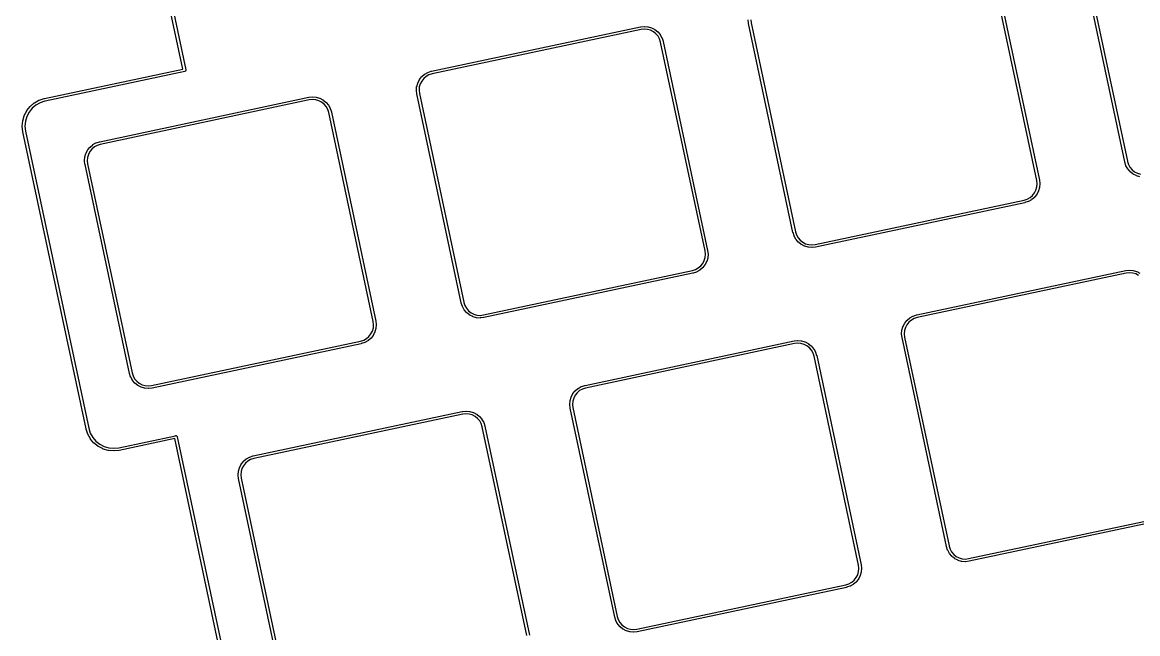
# Model space of a CAD drawing. Extents: x 59 to 2996, y -153 to 1402.
# Drawn here: x 656.5 to 719.1, y 477.7 to 512.1 of the extents above; entities that cross this region are included whole.
import ezdxf

# ---------------------------------------------------------------- set-up
doc = ezdxf.new("R2010")
doc.units = 0
doc.layers.add('BLACK', color=7, linetype='CONTINUOUS')

msp = doc.modelspace()

# ---------------------------------------------------------------- linework, layer by layer
at = {"layer": 'BLACK', "linetype": 'Continuous'}
for p, q in [((665.501, 509.427), (661.865, 526.531)), ((662.013, 526.555), (665.662, 509.389)), ((718.401, 504.211), (715.905, 515.956)), ((716.053, 515.98), (718.547, 504.246)), ((713.46, 503.169), (710.966, 514.902)), ((711.112, 514.937), (713.608, 503.193)), ((691.217, 511.803), (691.405, 511.824)), ((691.405, 511.824), (691.405, 511.824)), ((691.405, 511.824), (691.405, 511.824)), ((691.405, 511.824), (691.406, 511.824)), ((691.406, 511.824), (691.413, 511.824)), ((691.413, 511.824), (691.42, 511.824)), ((691.42, 511.824), (691.614, 511.808)), ((697.27, 512.007), (697.249, 512.193)), ((697.271, 511.996), (697.27, 512.007)), ((697.27, 512.007), (697.27, 512.007)), ((699.768, 500.251), (697.271, 511.996)), ((697.399, 512.203), (697.42, 512.019)), ((697.42, 512.019), (699.914, 500.286)), ((679.466, 509.306), (691.208, 511.802)), ((691.232, 511.654), (679.498, 509.16)), ((691.208, 511.802), (691.217, 511.803)), ((691.415, 511.674), (691.232, 511.654)), ((691.594, 511.659), (691.415, 511.674)), ((691.768, 511.609), (691.594, 511.659)), ((691.614, 511.808), (691.615, 511.808)), ((691.615, 511.808), (691.622, 511.807)), ((691.622, 511.807), (691.629, 511.805)), ((691.629, 511.805), (691.816, 511.752)), ((691.928, 511.527), (691.768, 511.609)), ((691.816, 511.752), (691.817, 511.751)), ((691.817, 511.751), (691.824, 511.749)), ((691.824, 511.749), (691.83, 511.746)), ((691.83, 511.746), (692.004, 511.657)), ((692.07, 511.415), (691.928, 511.527)), ((692.004, 511.657), (692.004, 511.657)), ((692.004, 511.657), (692.004, 511.657)), ((692.004, 511.657), (692.004, 511.657)), ((692.004, 511.657), (692.01, 511.653)), ((692.01, 511.653), (692.016, 511.649)), ((692.016, 511.649), (692.169, 511.528)), ((692.187, 511.277), (692.07, 511.415)), ((692.169, 511.528), (692.169, 511.528)), ((692.169, 511.528), (692.169, 511.528)), ((692.169, 511.528), (692.17, 511.527)), ((692.17, 511.527), (692.174, 511.522)), ((692.174, 511.522), (692.179, 511.518)), ((692.179, 511.518), (692.306, 511.369)), ((692.275, 511.12), (692.187, 511.277)), ((692.306, 511.369), (692.306, 511.369)), ((692.306, 511.369), (692.306, 511.369)), ((692.306, 511.369), (692.306, 511.368)), ((692.306, 511.368), (692.31, 511.363)), ((692.31, 511.363), (692.314, 511.357)), ((692.314, 511.357), (692.409, 511.187)), ((692.332, 510.945), (692.275, 511.12)), ((692.332, 510.942), (692.332, 510.945)), ((694.827, 499.208), (692.332, 510.942)), ((692.409, 511.187), (692.409, 511.187)), ((692.409, 511.187), (692.409, 511.187)), ((692.409, 511.187), (692.41, 511.186)), ((692.41, 511.186), (692.413, 511.179)), ((692.413, 511.179), (692.415, 511.173)), ((692.415, 511.173), (692.476, 510.988)), ((692.476, 510.988), (692.476, 510.987)), ((692.476, 510.987), (692.477, 510.983)), ((692.477, 510.983), (692.478, 510.98)), ((692.478, 510.98), (692.478, 510.977)), ((692.478, 510.977), (692.478, 510.977)), ((692.478, 510.977), (694.975, 499.232)), ((657.725, 507.775), (665.501, 509.427)), ((665.644, 509.317), (665.632, 509.308)), ((665.653, 509.329), (665.644, 509.317)), ((665.66, 509.342), (665.653, 509.329)), ((665.664, 509.356), (665.66, 509.342)), ((665.662, 509.389), (665.663, 509.385)), ((665.663, 509.385), (665.665, 509.371)), ((665.665, 509.371), (665.664, 509.356)), ((665.602, 509.296), (657.76, 507.629)), ((665.605, 509.296), (665.602, 509.296)), ((665.609, 509.297), (665.605, 509.296)), ((665.619, 509.3), (665.609, 509.297)), ((665.609, 509.297), (665.609, 509.297)), ((665.632, 509.308), (665.619, 509.3)), ((678.693, 508.657), (678.783, 508.831)), ((678.783, 508.832), (678.787, 508.837)), ((678.783, 508.831), (678.783, 508.832)), ((678.783, 508.831), (678.783, 508.831)), ((678.783, 508.831), (678.783, 508.831)), ((678.787, 508.837), (678.79, 508.843)), ((678.79, 508.843), (678.912, 508.996)), ((678.913, 508.756), (678.83, 508.595)), ((678.912, 508.997), (678.917, 509.002)), ((678.912, 508.996), (678.912, 508.997)), ((679.025, 508.897), (678.913, 508.756)), ((678.917, 509.002), (678.922, 509.007)), ((678.922, 509.007), (679.07, 509.133)), ((679.162, 509.014), (679.025, 508.897)), ((679.07, 509.133), (679.071, 509.134)), ((679.07, 509.133), (679.07, 509.133)), ((679.07, 509.133), (679.07, 509.133)), ((679.071, 509.134), (679.077, 509.138)), ((679.077, 509.138), (679.082, 509.141)), ((679.082, 509.141), (679.253, 509.237)), ((679.32, 509.102), (679.162, 509.014)), ((679.253, 509.237), (679.253, 509.237)), ((679.253, 509.237), (679.253, 509.237)), ((679.253, 509.237), (679.254, 509.237)), ((679.254, 509.237), (679.26, 509.24)), ((679.26, 509.24), (679.266, 509.242)), ((679.266, 509.242), (679.452, 509.303)), ((679.495, 509.159), (679.32, 509.102)), ((679.452, 509.303), (679.453, 509.303)), ((679.453, 509.303), (679.456, 509.304)), ((679.456, 509.304), (679.459, 509.305)), ((679.459, 509.305), (679.463, 509.305)), ((679.463, 509.305), (679.463, 509.306)), ((679.463, 509.306), (679.466, 509.306)), ((679.466, 509.306), (679.466, 509.306)), ((679.466, 509.306), (679.466, 509.306)), ((679.498, 509.16), (679.495, 509.159)), ((679.498, 509.16), (679.498, 509.16)), ((678.615, 508.247), (678.631, 508.442)), ((678.615, 508.24), (678.615, 508.247)), ((678.615, 508.233), (678.615, 508.24)), ((678.615, 508.232), (678.615, 508.233)), ((678.637, 508.039), (678.615, 508.232)), ((678.631, 508.442), (678.632, 508.443)), ((678.632, 508.443), (678.633, 508.449)), ((678.633, 508.449), (678.634, 508.456)), ((678.634, 508.456), (678.688, 508.644)), ((678.688, 508.645), (678.691, 508.651)), ((678.688, 508.644), (678.688, 508.645)), ((678.691, 508.651), (678.693, 508.657)), ((678.78, 508.422), (678.765, 508.242)), ((678.765, 508.242), (678.786, 508.059)), ((678.83, 508.595), (678.78, 508.422)), ((678.786, 508.059), (681.28, 496.325)), ((656.929, 507.334), (657.152, 507.524)), ((657.152, 507.524), (657.152, 507.524)), ((657.152, 507.524), (657.152, 507.524)), ((657.152, 507.524), (657.153, 507.524)), ((657.153, 507.524), (657.158, 507.528)), ((657.158, 507.528), (657.164, 507.532)), ((657.164, 507.532), (657.419, 507.675)), ((657.486, 507.54), (657.243, 507.405)), ((657.419, 507.675), (657.42, 507.675)), ((657.42, 507.675), (657.427, 507.678)), ((657.427, 507.678), (657.433, 507.681)), ((657.433, 507.681), (657.711, 507.771)), ((657.754, 507.627), (657.486, 507.54)), ((657.711, 507.771), (657.712, 507.772)), ((657.712, 507.772), (657.715, 507.772)), ((657.715, 507.772), (657.719, 507.773)), ((657.719, 507.773), (657.725, 507.775)), ((657.725, 507.775), (657.725, 507.775)), ((657.76, 507.629), (657.754, 507.627)), ((660.832, 505.346), (672.574, 507.841)), ((672.598, 507.693), (660.864, 505.199)), ((672.574, 507.841), (672.578, 507.842)), ((672.578, 507.842), (672.772, 507.863)), ((672.578, 507.842), (672.578, 507.842)), ((672.781, 507.714), (672.598, 507.693)), ((672.772, 507.863), (672.773, 507.864)), ((672.772, 507.863), (672.772, 507.863)), ((672.773, 507.864), (672.779, 507.864)), ((672.779, 507.864), (672.786, 507.864)), ((672.961, 507.698), (672.781, 507.714)), ((672.786, 507.864), (672.981, 507.847)), ((673.134, 507.649), (672.961, 507.698)), ((672.981, 507.847), (672.981, 507.847)), ((672.981, 507.847), (672.982, 507.847)), ((672.982, 507.847), (672.988, 507.846)), ((672.988, 507.846), (672.995, 507.845)), ((672.995, 507.845), (673.183, 507.791)), ((673.295, 507.566), (673.134, 507.649)), ((673.183, 507.791), (673.183, 507.791)), ((673.183, 507.791), (673.183, 507.791)), ((673.183, 507.791), (673.184, 507.791)), ((673.184, 507.791), (673.19, 507.788)), ((673.19, 507.788), (673.196, 507.785)), ((673.196, 507.785), (673.37, 507.696)), ((673.436, 507.454), (673.295, 507.566)), ((673.37, 507.696), (673.37, 507.696)), ((673.37, 507.696), (673.37, 507.696)), ((673.37, 507.696), (673.371, 507.696)), ((673.371, 507.696), (673.376, 507.692)), ((673.376, 507.692), (673.382, 507.688)), ((673.382, 507.688), (673.535, 507.567)), ((673.553, 507.317), (673.436, 507.454)), ((673.535, 507.567), (673.536, 507.566)), ((673.536, 507.566), (673.541, 507.562)), ((673.541, 507.562), (673.546, 507.557)), ((673.546, 507.557), (673.672, 507.408)), ((678.637, 508.038), (678.637, 508.039)), ((678.638, 508.035), (678.637, 508.038)), ((681.134, 496.29), (678.638, 508.035)), ((656.509, 506.526), (656.59, 506.808)), ((656.59, 506.809), (656.593, 506.815)), ((656.59, 506.808), (656.59, 506.809)), ((656.593, 506.815), (656.595, 506.821)), ((656.595, 506.821), (656.729, 507.082)), ((656.729, 507.083), (656.733, 507.088)), ((656.729, 507.082), (656.729, 507.083)), ((656.729, 507.082), (656.729, 507.082)), ((656.729, 507.082), (656.729, 507.082)), ((656.859, 507.007), (656.732, 506.759)), ((656.733, 507.088), (656.737, 507.094)), ((656.737, 507.094), (656.919, 507.323)), ((657.032, 507.225), (656.859, 507.007)), ((656.919, 507.324), (656.924, 507.329)), ((656.919, 507.323), (656.919, 507.324)), ((656.919, 507.323), (656.919, 507.323)), ((656.919, 507.323), (656.919, 507.323)), ((656.924, 507.329), (656.929, 507.334)), ((657.243, 507.405), (657.032, 507.225)), ((673.641, 507.159), (673.553, 507.317)), ((673.698, 506.984), (673.641, 507.159)), ((673.672, 507.408), (673.672, 507.408)), ((673.672, 507.408), (673.672, 507.408)), ((673.672, 507.408), (673.673, 507.408)), ((673.673, 507.408), (673.677, 507.402)), ((673.677, 507.402), (673.68, 507.396)), ((673.68, 507.396), (673.776, 507.226)), ((673.699, 506.981), (673.698, 506.984)), ((676.193, 495.247), (673.699, 506.981)), ((673.776, 507.226), (673.776, 507.225)), ((673.776, 507.225), (673.779, 507.219)), ((673.779, 507.219), (673.782, 507.213)), ((673.782, 507.213), (673.842, 507.027)), ((673.842, 507.027), (673.842, 507.026)), ((673.842, 507.026), (673.843, 507.023)), ((673.843, 507.023), (673.844, 507.02)), ((673.844, 507.02), (673.845, 507.016)), ((673.845, 507.016), (673.845, 507.016)), ((673.845, 507.016), (673.845, 507.013)), ((673.845, 507.013), (673.845, 507.013)), ((673.845, 507.013), (673.845, 507.013)), ((673.845, 507.013), (676.341, 495.271)), ((656.482, 506.22), (656.506, 506.512)), ((656.482, 506.213), (656.482, 506.22)), ((656.482, 506.207), (656.482, 506.213)), ((656.482, 506.206), (656.482, 506.207)), ((656.514, 505.922), (656.482, 506.206)), ((656.506, 506.513), (656.508, 506.52)), ((656.506, 506.512), (656.506, 506.513)), ((656.508, 506.52), (656.509, 506.526)), ((656.655, 506.492), (656.632, 506.215)), ((656.632, 506.215), (656.663, 505.935)), ((656.732, 506.759), (656.655, 506.492)), ((656.515, 505.911), (656.514, 505.922)), ((656.514, 505.922), (656.514, 505.922)), ((660.064, 489.217), (656.515, 505.911)), ((656.663, 505.935), (660.21, 489.252)), ((660.157, 504.882), (660.278, 505.035)), ((660.278, 505.035), (660.279, 505.036)), ((660.279, 505.036), (660.283, 505.041)), ((660.391, 504.936), (660.279, 504.795)), ((660.283, 505.041), (660.288, 505.046)), ((660.288, 505.046), (660.437, 505.172)), ((660.528, 505.053), (660.391, 504.936)), ((660.437, 505.172), (660.438, 505.173)), ((660.437, 505.172), (660.437, 505.172)), ((660.437, 505.172), (660.437, 505.172)), ((660.438, 505.173), (660.443, 505.177)), ((660.443, 505.177), (660.449, 505.181)), ((660.449, 505.181), (660.619, 505.276)), ((660.686, 505.141), (660.528, 505.053)), ((660.619, 505.276), (660.62, 505.276)), ((660.62, 505.276), (660.626, 505.279)), ((660.626, 505.279), (660.633, 505.282)), ((660.633, 505.282), (660.818, 505.342)), ((660.861, 505.198), (660.686, 505.141)), ((660.818, 505.342), (660.819, 505.342)), ((660.819, 505.342), (660.822, 505.343)), ((660.822, 505.343), (660.825, 505.344)), ((660.825, 505.344), (660.829, 505.345)), ((660.829, 505.345), (660.829, 505.345)), ((660.829, 505.345), (660.832, 505.345)), ((660.832, 505.345), (660.832, 505.346)), ((660.832, 505.346), (660.832, 505.346)), ((660.864, 505.199), (660.861, 505.198)), ((660.864, 505.199), (660.864, 505.199)), ((659.981, 504.286), (659.998, 504.481)), ((659.998, 504.482), (659.999, 504.489)), ((659.998, 504.481), (659.998, 504.482)), ((659.999, 504.489), (660, 504.495)), ((660, 504.495), (660.054, 504.683)), ((660.054, 504.683), (660.055, 504.684)), ((660.054, 504.683), (660.054, 504.683)), ((660.054, 504.683), (660.054, 504.683)), ((660.055, 504.684), (660.057, 504.69)), ((660.057, 504.69), (660.06, 504.696)), ((660.06, 504.696), (660.149, 504.87)), ((660.147, 504.461), (660.132, 504.281)), ((660.196, 504.634), (660.147, 504.461)), ((660.149, 504.871), (660.153, 504.877)), ((660.149, 504.87), (660.149, 504.871)), ((660.149, 504.87), (660.149, 504.87)), ((660.149, 504.87), (660.149, 504.87)), ((660.153, 504.877), (660.157, 504.882)), ((660.279, 504.795), (660.196, 504.634)), ((659.982, 504.28), (659.981, 504.286)), ((659.982, 504.273), (659.982, 504.28)), ((659.982, 504.272), (659.982, 504.273)), ((660.003, 504.078), (659.982, 504.272)), ((660.004, 504.074), (660.003, 504.078)), ((660.003, 504.078), (660.003, 504.078)), ((662.5, 492.329), (660.004, 504.074)), ((660.132, 504.281), (660.152, 504.098)), ((660.152, 504.098), (662.646, 492.364)), ((718.402, 504.208), (718.401, 504.211)), ((718.401, 504.211), (718.401, 504.211)), ((718.403, 504.205), (718.402, 504.208)), ((718.404, 504.202), (718.403, 504.205)), ((718.404, 504.201), (718.404, 504.202)), ((718.464, 504.015), (718.404, 504.201)), ((718.467, 504.009), (718.464, 504.015)), ((718.47, 504.002), (718.467, 504.009)), ((718.47, 504.001), (718.47, 504.002)), ((718.47, 504.002), (718.47, 504.002)), ((718.47, 504.002), (718.47, 504.002)), ((718.566, 503.831), (718.47, 504.001)), ((718.547, 504.246), (718.548, 504.243)), ((718.548, 504.243), (718.605, 504.068)), ((718.569, 503.826), (718.566, 503.831)), ((718.573, 503.82), (718.569, 503.826)), ((718.574, 503.819), (718.573, 503.82)), ((718.7, 503.67), (718.574, 503.819)), ((718.574, 503.819), (718.574, 503.819)), ((718.574, 503.819), (718.574, 503.819)), ((718.605, 504.068), (718.693, 503.911)), ((718.693, 503.911), (718.81, 503.773)), ((718.705, 503.666), (718.7, 503.67)), ((718.81, 503.773), (718.951, 503.661)), ((713.481, 502.986), (713.46, 503.169)), ((713.608, 503.193), (713.609, 503.189)), ((713.609, 503.189), (713.609, 503.189)), ((713.609, 503.189), (713.631, 502.995)), ((718.71, 503.661), (718.705, 503.666)), ((718.711, 503.66), (718.71, 503.661)), ((718.864, 503.539), (718.711, 503.66)), ((718.711, 503.66), (718.711, 503.66)), ((718.711, 503.66), (718.711, 503.66)), ((718.87, 503.535), (718.864, 503.539)), ((718.875, 503.532), (718.87, 503.535)), ((718.876, 503.531), (718.875, 503.532)), ((719.05, 503.442), (718.876, 503.531)), ((718.876, 503.531), (718.876, 503.531)), ((718.876, 503.531), (718.876, 503.531)), ((718.951, 503.661), (719.112, 503.579)), ((719.056, 503.439), (719.05, 503.442)), ((719.062, 503.437), (719.056, 503.439)), ((719.063, 503.437), (719.062, 503.437)), ((719.251, 503.383), (719.063, 503.437)), ((719.112, 503.579), (719.285, 503.529)), ((713.221, 502.33), (713.333, 502.472)), ((713.333, 502.472), (713.416, 502.632)), ((713.416, 502.632), (713.466, 502.806)), ((713.553, 502.57), (713.463, 502.397)), ((713.466, 502.806), (713.481, 502.986)), ((713.555, 502.577), (713.553, 502.57)), ((713.558, 502.583), (713.555, 502.577)), ((713.612, 502.771), (713.558, 502.584)), ((713.558, 502.584), (713.558, 502.583)), ((713.613, 502.778), (713.612, 502.771)), ((713.614, 502.785), (713.613, 502.778)), ((713.615, 502.786), (713.614, 502.785)), ((713.631, 502.98), (713.615, 502.786)), ((713.631, 502.995), (713.631, 502.994)), ((713.631, 502.994), (713.631, 502.987)), ((713.631, 502.987), (713.631, 502.98)), ((701.014, 499.574), (712.748, 502.068)), ((712.783, 501.922), (701.038, 499.425)), ((712.748, 502.068), (712.751, 502.068)), ((712.751, 502.068), (712.926, 502.125)), ((712.787, 501.923), (712.783, 501.922)), ((712.783, 501.922), (712.783, 501.922)), ((712.79, 501.924), (712.787, 501.923)), ((712.793, 501.924), (712.79, 501.924)), ((712.794, 501.925), (712.793, 501.924)), ((712.98, 501.985), (712.794, 501.925)), ((712.926, 502.125), (713.084, 502.213)), ((712.986, 501.988), (712.98, 501.985)), ((712.992, 501.99), (712.986, 501.988)), ((712.993, 501.991), (712.992, 501.99)), ((713.164, 502.086), (712.993, 501.991)), ((712.993, 501.991), (712.993, 501.991)), ((712.993, 501.991), (712.993, 501.991)), ((713.084, 502.213), (713.221, 502.33)), ((713.169, 502.09), (713.164, 502.086)), ((713.175, 502.094), (713.169, 502.09)), ((713.176, 502.094), (713.175, 502.094)), ((713.324, 502.221), (713.176, 502.094)), ((713.176, 502.094), (713.176, 502.094)), ((713.176, 502.094), (713.176, 502.094)), ((713.329, 502.226), (713.324, 502.221)), ((713.334, 502.231), (713.329, 502.226)), ((713.456, 502.384), (713.334, 502.231)), ((713.334, 502.231), (713.334, 502.231)), ((713.459, 502.39), (713.456, 502.384)), ((713.463, 502.396), (713.459, 502.39)), ((713.463, 502.397), (713.463, 502.397)), ((713.463, 502.397), (713.463, 502.397)), ((713.463, 502.397), (713.463, 502.396)), ((699.768, 500.25), (699.768, 500.251)), ((699.768, 500.247), (699.768, 500.25)), ((699.769, 500.244), (699.768, 500.247)), ((699.77, 500.241), (699.769, 500.244)), ((699.77, 500.24), (699.77, 500.241)), ((699.831, 500.054), (699.77, 500.24)), ((699.833, 500.048), (699.831, 500.054)), ((699.836, 500.042), (699.833, 500.048)), ((699.837, 500.041), (699.836, 500.042)), ((699.932, 499.87), (699.837, 500.041)), ((699.837, 500.041), (699.837, 500.041)), ((699.837, 500.041), (699.837, 500.041)), ((699.914, 500.286), (699.914, 500.283)), ((699.914, 500.283), (699.971, 500.108)), ((699.971, 500.108), (700.059, 499.95)), ((700.059, 499.95), (700.176, 499.813)), ((699.936, 499.865), (699.932, 499.87)), ((699.939, 499.859), (699.936, 499.865)), ((699.94, 499.858), (699.939, 499.859)), ((700.067, 499.71), (699.94, 499.858)), ((699.94, 499.858), (699.94, 499.858)), ((699.94, 499.858), (699.94, 499.858)), ((700.072, 499.705), (700.067, 499.71)), ((700.076, 499.7), (700.072, 499.705)), ((700.077, 499.7), (700.076, 499.7)), ((700.23, 499.578), (700.077, 499.7)), ((700.176, 499.813), (700.318, 499.701)), ((700.236, 499.575), (700.23, 499.578)), ((700.242, 499.571), (700.236, 499.575)), ((700.242, 499.57), (700.242, 499.571)), ((700.416, 499.481), (700.242, 499.57)), ((700.318, 499.701), (700.478, 499.618)), ((700.422, 499.479), (700.416, 499.481)), ((700.429, 499.476), (700.422, 499.479)), ((700.43, 499.476), (700.429, 499.476)), ((700.617, 499.422), (700.43, 499.476)), ((700.478, 499.618), (700.652, 499.568)), ((700.624, 499.421), (700.617, 499.422)), ((700.631, 499.42), (700.624, 499.421)), ((700.632, 499.419), (700.631, 499.42)), ((700.826, 499.403), (700.632, 499.419)), ((700.632, 499.419), (700.632, 499.419)), ((700.632, 499.419), (700.632, 499.419)), ((700.652, 499.568), (700.831, 499.553)), ((700.833, 499.403), (700.826, 499.403)), ((700.831, 499.553), (701.014, 499.574)), ((700.84, 499.403), (700.833, 499.403)), ((700.841, 499.403), (700.84, 499.403)), ((701.035, 499.425), (700.841, 499.403)), ((701.038, 499.425), (701.035, 499.425)), ((701.035, 499.425), (701.035, 499.425)), ((694.7, 498.511), (694.782, 498.672)), ((694.782, 498.672), (694.832, 498.845)), ((694.847, 499.025), (694.827, 499.208)), ((694.832, 498.845), (694.847, 499.025)), ((694.978, 498.811), (694.924, 498.623)), ((694.975, 499.232), (694.975, 499.228)), ((694.975, 499.228), (694.975, 499.228)), ((694.975, 499.228), (694.997, 499.034)), ((694.979, 498.817), (694.978, 498.811)), ((694.981, 498.824), (694.979, 498.817)), ((694.997, 499.02), (694.981, 498.825)), ((694.981, 498.825), (694.981, 498.825)), ((694.981, 498.825), (694.981, 498.825)), ((694.981, 498.825), (694.981, 498.824)), ((694.997, 499.034), (694.997, 499.033)), ((694.997, 499.033), (694.997, 499.026)), ((694.997, 499.026), (694.997, 499.02)), ((682.381, 495.613), (694.115, 498.107)), ((694.115, 498.107), (694.118, 498.108)), ((694.118, 498.108), (694.293, 498.165)), ((694.293, 498.165), (694.45, 498.253)), ((694.53, 498.125), (694.359, 498.03)), ((694.45, 498.253), (694.588, 498.37)), ((694.535, 498.129), (694.53, 498.125)), ((694.541, 498.133), (694.535, 498.129)), ((694.542, 498.134), (694.541, 498.133)), ((694.69, 498.26), (694.542, 498.134)), ((694.588, 498.37), (694.7, 498.511)), ((694.695, 498.265), (694.69, 498.26)), ((694.7, 498.27), (694.695, 498.265)), ((694.701, 498.271), (694.7, 498.27)), ((694.822, 498.424), (694.701, 498.271)), ((694.826, 498.429), (694.822, 498.424)), ((694.829, 498.435), (694.826, 498.429)), ((694.83, 498.436), (694.829, 498.435)), ((694.919, 498.61), (694.83, 498.436)), ((694.921, 498.616), (694.919, 498.61)), ((694.924, 498.622), (694.921, 498.616)), ((694.924, 498.623), (694.924, 498.622)), ((706.72, 495.617), (718.461, 498.113)), ((718.461, 498.113), (718.468, 498.113)), ((718.468, 498.113), (718.659, 498.135)), ((718.659, 498.135), (718.659, 498.135)), ((718.659, 498.135), (718.66, 498.135)), ((718.66, 498.135), (718.667, 498.135)), ((718.667, 498.135), (718.674, 498.135)), ((718.674, 498.135), (718.868, 498.119)), ((718.868, 498.119), (718.869, 498.119)), ((718.869, 498.119), (718.876, 498.117)), ((718.876, 498.117), (718.882, 498.116)), ((718.882, 498.116), (719.07, 498.062)), ((719.07, 498.062), (719.07, 498.062)), ((719.07, 498.062), (719.071, 498.062)), ((719.071, 498.062), (719.077, 498.059)), ((719.077, 498.059), (719.084, 498.057)), ((719.084, 498.057), (719.257, 497.968)), ((694.15, 497.961), (682.405, 495.465)), ((694.153, 497.962), (694.15, 497.961)), ((694.15, 497.961), (694.15, 497.961)), ((694.156, 497.963), (694.153, 497.962)), ((694.159, 497.964), (694.156, 497.963)), ((694.16, 497.964), (694.159, 497.964)), ((694.346, 498.024), (694.16, 497.964)), ((694.352, 498.027), (694.346, 498.024)), ((694.359, 498.03), (694.352, 498.027)), ((694.359, 498.03), (694.359, 498.03)), ((694.359, 498.03), (694.359, 498.03)), ((694.359, 498.03), (694.359, 498.03)), ((718.485, 497.964), (706.751, 495.47)), ((718.668, 497.985), (718.485, 497.964)), ((718.848, 497.97), (718.668, 497.985)), ((719.022, 497.92), (718.848, 497.97)), ((719.182, 497.838), (719.022, 497.92)), ((681.135, 496.286), (681.134, 496.29)), ((681.134, 496.29), (681.134, 496.29)), ((681.136, 496.283), (681.135, 496.286)), ((681.136, 496.28), (681.136, 496.283)), ((681.137, 496.279), (681.136, 496.28)), ((681.197, 496.093), (681.137, 496.279)), ((681.28, 496.325), (681.281, 496.322)), ((681.281, 496.322), (681.337, 496.147)), ((681.2, 496.087), (681.197, 496.093)), ((681.202, 496.081), (681.2, 496.087)), ((681.203, 496.08), (681.202, 496.081)), ((681.298, 495.91), (681.203, 496.08)), ((681.203, 496.08), (681.203, 496.08)), ((681.203, 496.08), (681.203, 496.08)), ((681.302, 495.904), (681.298, 495.91)), ((681.306, 495.898), (681.302, 495.904)), ((681.433, 495.749), (681.306, 495.898)), ((681.306, 495.898), (681.306, 495.898)), ((681.306, 495.898), (681.306, 495.898)), ((681.306, 495.898), (681.306, 495.898)), ((681.337, 496.147), (681.425, 495.989)), ((681.425, 495.989), (681.542, 495.852)), ((681.438, 495.744), (681.433, 495.749)), ((681.443, 495.74), (681.438, 495.744)), ((681.443, 495.739), (681.443, 495.74)), ((681.596, 495.618), (681.443, 495.739)), ((681.542, 495.852), (681.684, 495.74)), ((681.602, 495.614), (681.596, 495.618)), ((681.608, 495.61), (681.602, 495.614)), ((681.609, 495.61), (681.608, 495.61)), ((681.782, 495.521), (681.609, 495.61)), ((681.684, 495.74), (681.844, 495.657)), ((681.844, 495.657), (682.018, 495.608)), ((682.018, 495.608), (682.198, 495.592)), ((682.198, 495.592), (682.381, 495.613)), ((706.336, 495.452), (706.507, 495.547)), ((706.507, 495.548), (706.514, 495.55)), ((706.507, 495.547), (706.507, 495.548)), ((706.507, 495.547), (706.507, 495.547)), ((706.507, 495.547), (706.507, 495.547)), ((706.514, 495.55), (706.52, 495.553)), ((706.52, 495.553), (706.706, 495.613)), ((706.706, 495.613), (706.707, 495.614)), ((706.707, 495.614), (706.71, 495.614)), ((706.71, 495.614), (706.713, 495.615)), ((706.713, 495.615), (706.716, 495.616)), ((706.716, 495.616), (706.72, 495.617)), ((706.716, 495.616), (706.716, 495.616)), ((706.72, 495.617), (706.72, 495.617)), ((706.72, 495.617), (706.72, 495.617)), ((676.213, 495.064), (676.193, 495.247)), ((676.198, 494.884), (676.213, 495.064)), ((676.341, 495.271), (676.342, 495.261)), ((676.342, 495.261), (676.363, 495.074)), ((676.363, 495.059), (676.347, 494.864)), ((676.363, 495.074), (676.363, 495.073)), ((676.363, 495.073), (676.363, 495.066)), ((676.363, 495.066), (676.363, 495.059)), ((681.789, 495.518), (681.782, 495.521)), ((681.795, 495.515), (681.789, 495.518)), ((681.796, 495.515), (681.795, 495.515)), ((681.984, 495.461), (681.796, 495.515)), ((681.99, 495.46), (681.984, 495.461)), ((681.997, 495.459), (681.99, 495.46)), ((681.998, 495.459), (681.997, 495.459)), ((682.192, 495.442), (681.998, 495.459)), ((682.199, 495.442), (682.192, 495.442)), ((682.206, 495.442), (682.199, 495.442)), ((682.207, 495.443), (682.206, 495.442)), ((682.394, 495.464), (682.207, 495.443)), ((682.405, 495.465), (682.394, 495.464)), ((682.394, 495.464), (682.394, 495.464)), ((705.888, 494.767), (705.942, 494.954)), ((705.942, 494.955), (705.945, 494.962)), ((705.942, 494.954), (705.942, 494.955)), ((705.945, 494.962), (705.947, 494.968)), ((705.947, 494.968), (706.036, 495.141)), ((706.084, 494.906), (706.034, 494.732)), ((706.036, 495.141), (706.037, 495.142)), ((706.036, 495.141), (706.036, 495.141)), ((706.036, 495.141), (706.036, 495.141)), ((706.037, 495.142), (706.04, 495.148)), ((706.04, 495.148), (706.044, 495.154)), ((706.044, 495.154), (706.165, 495.307)), ((706.166, 495.066), (706.084, 494.906)), ((706.165, 495.307), (706.166, 495.308)), ((706.165, 495.307), (706.165, 495.307)), ((706.165, 495.307), (706.165, 495.307)), ((706.166, 495.308), (706.171, 495.312)), ((706.278, 495.208), (706.166, 495.066)), ((706.171, 495.312), (706.176, 495.317)), ((706.176, 495.317), (706.324, 495.444)), ((706.416, 495.325), (706.278, 495.208)), ((706.324, 495.444), (706.324, 495.444)), ((706.324, 495.444), (706.324, 495.444)), ((706.324, 495.444), (706.325, 495.444)), ((706.325, 495.444), (706.331, 495.448)), ((706.331, 495.448), (706.336, 495.452)), ((706.573, 495.413), (706.416, 495.325)), ((706.748, 495.47), (706.573, 495.413)), ((706.751, 495.47), (706.748, 495.47)), ((706.751, 495.47), (706.751, 495.47)), ((675.659, 494.204), (675.816, 494.292)), ((675.816, 494.292), (675.954, 494.409)), ((676.057, 494.299), (675.908, 494.173)), ((675.954, 494.409), (676.066, 494.55)), ((676.061, 494.304), (676.057, 494.299)), ((676.066, 494.309), (676.061, 494.304)), ((676.066, 494.55), (676.148, 494.711)), ((676.067, 494.31), (676.066, 494.309)), ((676.188, 494.463), (676.067, 494.31)), ((676.148, 494.711), (676.198, 494.884)), ((676.192, 494.469), (676.188, 494.463)), ((676.196, 494.474), (676.192, 494.469)), ((676.285, 494.649), (676.196, 494.475)), ((676.196, 494.475), (676.196, 494.475)), ((676.196, 494.475), (676.196, 494.475)), ((676.196, 494.475), (676.196, 494.474)), ((676.288, 494.655), (676.285, 494.649)), ((676.29, 494.661), (676.288, 494.655)), ((676.291, 494.662), (676.29, 494.661)), ((676.344, 494.85), (676.291, 494.662)), ((676.291, 494.662), (676.291, 494.662)), ((676.291, 494.662), (676.291, 494.662)), ((676.346, 494.857), (676.344, 494.85)), ((676.347, 494.863), (676.346, 494.857)), ((676.347, 494.864), (676.347, 494.863)), ((705.869, 494.558), (705.885, 494.752)), ((705.869, 494.551), (705.869, 494.558)), ((705.869, 494.544), (705.869, 494.551)), ((705.869, 494.543), (705.869, 494.544)), ((705.891, 494.349), (705.869, 494.543)), ((705.885, 494.753), (705.887, 494.76)), ((705.885, 494.752), (705.885, 494.753)), ((705.887, 494.76), (705.888, 494.767)), ((705.891, 494.346), (705.891, 494.349)), ((705.891, 494.349), (705.891, 494.349)), ((708.388, 482.601), (705.891, 494.346)), ((706.034, 494.732), (706.019, 494.553)), ((706.019, 494.553), (706.039, 494.37)), ((706.039, 494.37), (708.534, 482.636)), ((663.747, 491.652), (675.481, 494.146)), ((675.516, 494), (663.771, 491.504)), ((675.481, 494.146), (675.484, 494.147)), ((675.484, 494.147), (675.659, 494.204)), ((675.519, 494.001), (675.516, 494.001)), ((675.516, 494.001), (675.516, 494)), ((675.522, 494.002), (675.519, 494.001)), ((675.526, 494.003), (675.522, 494.002)), ((675.527, 494.003), (675.526, 494.003)), ((675.712, 494.064), (675.527, 494.003)), ((675.719, 494.066), (675.712, 494.064)), ((675.725, 494.069), (675.719, 494.066)), ((675.726, 494.069), (675.725, 494.069)), ((675.896, 494.165), (675.726, 494.069)), ((675.726, 494.069), (675.726, 494.069)), ((675.726, 494.069), (675.726, 494.069)), ((675.902, 494.168), (675.896, 494.165)), ((675.907, 494.172), (675.902, 494.168)), ((675.908, 494.173), (675.907, 494.172)), ((675.908, 494.173), (675.908, 494.173)), ((675.908, 494.173), (675.908, 494.173)), ((688.086, 491.656), (699.828, 494.152)), ((699.852, 494.004), (688.118, 491.51)), ((699.828, 494.152), (699.837, 494.153)), ((699.837, 494.153), (700.025, 494.174)), ((700.035, 494.024), (699.852, 494.004)), ((700.025, 494.174), (700.026, 494.174)), ((700.026, 494.174), (700.033, 494.174)), ((700.033, 494.174), (700.04, 494.174)), ((700.214, 494.009), (700.035, 494.024)), ((700.04, 494.174), (700.234, 494.158)), ((700.388, 493.959), (700.214, 494.009)), ((700.234, 494.158), (700.235, 494.158)), ((700.235, 494.158), (700.242, 494.157)), ((700.242, 494.157), (700.249, 494.155)), ((700.249, 494.155), (700.436, 494.102)), ((700.548, 493.877), (700.388, 493.959)), ((700.436, 494.102), (700.437, 494.101)), ((700.437, 494.101), (700.444, 494.099)), ((700.444, 494.099), (700.45, 494.096)), ((700.45, 494.096), (700.624, 494.007)), ((700.69, 493.765), (700.548, 493.877)), ((700.624, 494.007), (700.624, 494.007)), ((700.624, 494.007), (700.624, 494.007)), ((700.624, 494.007), (700.624, 494.007)), ((700.624, 494.007), (700.63, 494.003)), ((700.63, 494.003), (700.636, 493.999)), ((700.636, 493.999), (700.789, 493.878)), ((700.807, 493.627), (700.69, 493.765)), ((700.789, 493.878), (700.789, 493.878)), ((700.789, 493.878), (700.789, 493.878)), ((700.789, 493.878), (700.79, 493.877)), ((700.79, 493.877), (700.794, 493.872)), ((700.794, 493.872), (700.799, 493.868)), ((700.799, 493.868), (700.926, 493.719)), ((700.926, 493.719), (700.927, 493.718)), ((700.927, 493.718), (700.93, 493.713)), ((700.93, 493.713), (700.934, 493.707)), ((700.934, 493.707), (701.029, 493.537)), ((700.895, 493.47), (700.807, 493.627)), ((700.952, 493.295), (700.895, 493.47)), ((700.952, 493.292), (700.952, 493.295)), ((703.447, 481.558), (700.952, 493.292)), ((701.029, 493.537), (701.029, 493.537)), ((701.029, 493.537), (701.029, 493.537)), ((701.029, 493.537), (701.03, 493.536)), ((701.03, 493.536), (701.033, 493.529)), ((701.033, 493.529), (701.035, 493.523)), ((701.035, 493.523), (701.096, 493.338)), ((701.096, 493.338), (701.096, 493.337)), ((701.096, 493.337), (701.097, 493.333)), ((701.097, 493.333), (701.098, 493.33)), ((701.098, 493.33), (701.098, 493.327)), ((701.098, 493.327), (701.098, 493.327)), ((701.098, 493.327), (703.595, 481.582)), ((662.501, 492.326), (662.5, 492.329)), ((662.5, 492.329), (662.5, 492.329)), ((662.502, 492.323), (662.501, 492.326)), ((662.503, 492.319), (662.502, 492.323)), ((662.503, 492.318), (662.503, 492.319)), ((662.563, 492.133), (662.503, 492.318)), ((662.566, 492.127), (662.563, 492.133)), ((662.569, 492.12), (662.566, 492.127)), ((662.569, 492.119), (662.569, 492.12)), ((662.664, 491.949), (662.569, 492.119)), ((662.646, 492.364), (662.647, 492.361)), ((662.647, 492.361), (662.704, 492.186)), ((662.668, 491.943), (662.664, 491.949)), ((662.672, 491.938), (662.668, 491.943)), ((662.673, 491.937), (662.672, 491.938)), ((662.799, 491.788), (662.673, 491.937)), ((662.673, 491.937), (662.673, 491.937)), ((662.673, 491.937), (662.673, 491.937)), ((662.704, 492.186), (662.792, 492.029)), ((662.792, 492.029), (662.909, 491.891)), ((662.804, 491.784), (662.799, 491.788)), ((662.809, 491.779), (662.804, 491.784)), ((662.81, 491.778), (662.809, 491.779)), ((662.963, 491.657), (662.81, 491.778)), ((662.909, 491.891), (663.05, 491.779)), ((663.05, 491.779), (663.211, 491.697)), ((662.968, 491.653), (662.963, 491.657)), ((662.974, 491.65), (662.968, 491.653)), ((662.975, 491.649), (662.974, 491.65)), ((663.149, 491.56), (662.975, 491.649)), ((662.975, 491.649), (662.975, 491.649)), ((662.975, 491.649), (662.975, 491.649)), ((663.155, 491.557), (663.149, 491.56)), ((663.161, 491.555), (663.155, 491.557)), ((663.162, 491.554), (663.161, 491.555)), ((663.35, 491.501), (663.162, 491.554)), ((663.211, 491.697), (663.384, 491.647)), ((663.357, 491.499), (663.35, 491.501)), ((663.363, 491.498), (663.357, 491.499)), ((663.364, 491.498), (663.363, 491.498)), ((663.559, 491.482), (663.364, 491.498)), ((663.384, 491.647), (663.564, 491.632)), ((663.566, 491.482), (663.559, 491.482)), ((663.564, 491.632), (663.747, 491.652)), ((663.572, 491.482), (663.566, 491.482)), ((663.573, 491.482), (663.572, 491.482)), ((663.767, 491.504), (663.573, 491.482)), ((663.573, 491.482), (663.573, 491.482)), ((663.771, 491.504), (663.767, 491.504)), ((663.767, 491.504), (663.767, 491.504)), ((687.313, 491.007), (687.403, 491.181)), ((687.403, 491.182), (687.407, 491.187)), ((687.403, 491.181), (687.403, 491.182)), ((687.403, 491.181), (687.403, 491.181)), ((687.403, 491.181), (687.403, 491.181)), ((687.407, 491.187), (687.41, 491.193)), ((687.41, 491.193), (687.532, 491.346)), ((687.532, 491.347), (687.537, 491.352)), ((687.532, 491.346), (687.532, 491.347)), ((687.532, 491.346), (687.532, 491.346)), ((687.532, 491.346), (687.532, 491.346)), ((687.645, 491.247), (687.533, 491.106)), ((687.537, 491.352), (687.542, 491.357)), ((687.542, 491.357), (687.69, 491.483)), ((687.782, 491.364), (687.645, 491.247)), ((687.69, 491.483), (687.691, 491.484)), ((687.69, 491.483), (687.69, 491.483)), ((687.69, 491.483), (687.69, 491.483)), ((687.691, 491.484), (687.697, 491.487)), ((687.697, 491.487), (687.702, 491.491)), ((687.702, 491.491), (687.873, 491.587)), ((687.94, 491.452), (687.782, 491.364)), ((687.873, 491.587), (687.873, 491.587)), ((687.873, 491.587), (687.873, 491.587)), ((687.873, 491.587), (687.874, 491.587)), ((687.874, 491.587), (687.88, 491.59)), ((687.88, 491.59), (687.886, 491.592)), ((687.886, 491.592), (688.072, 491.653)), ((688.115, 491.509), (687.94, 491.452)), ((688.072, 491.653), (688.073, 491.653)), ((688.073, 491.653), (688.076, 491.654)), ((688.076, 491.654), (688.079, 491.655)), ((688.079, 491.655), (688.083, 491.655)), ((688.083, 491.655), (688.083, 491.656)), ((688.083, 491.656), (688.086, 491.656)), ((688.086, 491.656), (688.086, 491.656)), ((688.086, 491.656), (688.086, 491.656)), ((688.118, 491.51), (688.115, 491.509)), ((688.118, 491.51), (688.118, 491.51)), ((687.235, 490.597), (687.251, 490.792)), ((687.235, 490.59), (687.235, 490.597)), ((687.235, 490.583), (687.235, 490.59)), ((687.235, 490.582), (687.235, 490.583)), ((687.256, 490.396), (687.235, 490.582)), ((687.251, 490.792), (687.252, 490.793)), ((687.252, 490.793), (687.253, 490.799)), ((687.253, 490.799), (687.254, 490.806)), ((687.254, 490.806), (687.308, 490.994)), ((687.308, 490.995), (687.311, 491.001)), ((687.308, 490.994), (687.308, 490.995)), ((687.311, 491.001), (687.313, 491.007)), ((687.4, 490.772), (687.385, 490.592)), ((687.385, 490.592), (687.406, 490.409)), ((687.45, 490.945), (687.4, 490.772)), ((687.533, 491.106), (687.45, 490.945)), ((669.452, 487.696), (681.194, 490.191)), ((681.218, 490.043), (669.484, 487.549)), ((681.194, 490.191), (681.205, 490.193)), ((681.205, 490.193), (681.392, 490.213)), ((681.205, 490.193), (681.205, 490.193)), ((681.401, 490.064), (681.218, 490.043)), ((681.392, 490.213), (681.393, 490.214)), ((681.393, 490.214), (681.399, 490.214)), ((681.399, 490.214), (681.406, 490.214)), ((681.581, 490.048), (681.401, 490.064)), ((681.406, 490.214), (681.601, 490.197)), ((681.754, 489.999), (681.581, 490.048)), ((681.601, 490.197), (681.602, 490.197)), ((681.602, 490.197), (681.608, 490.196)), ((681.608, 490.196), (681.615, 490.195)), ((681.615, 490.195), (681.803, 490.141)), ((681.915, 489.916), (681.754, 489.999)), ((681.803, 490.141), (681.804, 490.141)), ((681.804, 490.141), (681.81, 490.138)), ((681.81, 490.138), (681.816, 490.135)), ((681.816, 490.135), (681.99, 490.046)), ((682.056, 489.804), (681.915, 489.916)), ((681.99, 490.046), (681.99, 490.046)), ((681.99, 490.046), (681.99, 490.046)), ((681.99, 490.046), (681.991, 490.046)), ((681.991, 490.046), (681.996, 490.042)), ((681.996, 490.042), (682.002, 490.038)), ((682.002, 490.038), (682.155, 489.917)), ((682.155, 489.917), (682.156, 489.916)), ((682.156, 489.916), (682.161, 489.912)), ((682.161, 489.912), (682.166, 489.907)), ((682.166, 489.907), (682.292, 489.758)), ((687.258, 490.385), (687.256, 490.396)), ((689.754, 478.64), (687.258, 490.385)), ((687.406, 490.409), (689.9, 478.675)), ((682.173, 489.667), (682.056, 489.804)), ((682.261, 489.509), (682.173, 489.667)), ((682.318, 489.334), (682.261, 489.509)), ((682.292, 489.758), (682.293, 489.758)), ((682.293, 489.758), (682.297, 489.752)), ((682.297, 489.752), (682.3, 489.746)), ((682.3, 489.746), (682.396, 489.576)), ((682.319, 489.331), (682.318, 489.334)), ((684.813, 477.597), (682.319, 489.331)), ((682.396, 489.576), (682.396, 489.576)), ((682.396, 489.576), (682.396, 489.576)), ((682.396, 489.576), (682.396, 489.575)), ((682.396, 489.575), (682.399, 489.569)), ((682.399, 489.569), (682.402, 489.563)), ((682.402, 489.563), (682.462, 489.377)), ((682.462, 489.377), (682.462, 489.376)), ((682.462, 489.376), (682.463, 489.373)), ((682.463, 489.373), (682.464, 489.37)), ((682.464, 489.37), (682.465, 489.366)), ((682.465, 489.366), (682.465, 489.366)), ((682.465, 489.366), (684.961, 477.621)), ((660.065, 489.21), (660.064, 489.217)), ((660.064, 489.217), (660.064, 489.217)), ((660.066, 489.207), (660.065, 489.21)), ((660.067, 489.203), (660.066, 489.207)), ((660.067, 489.202), (660.067, 489.203)), ((660.158, 488.924), (660.067, 489.202)), ((660.16, 488.918), (660.158, 488.924)), ((660.163, 488.912), (660.16, 488.918)), ((660.163, 488.911), (660.163, 488.912)), ((660.306, 488.655), (660.163, 488.911)), ((660.21, 489.252), (660.211, 489.245)), ((660.211, 489.245), (660.298, 488.977)), ((660.298, 488.977), (660.434, 488.735)), ((660.31, 488.649), (660.306, 488.655)), ((660.314, 488.644), (660.31, 488.649)), ((660.315, 488.643), (660.314, 488.644)), ((660.504, 488.42), (660.315, 488.643)), ((660.434, 488.735), (660.614, 488.523)), ((661.903, 488.155), (665.089, 488.832)), ((665.05, 488.67), (661.927, 488.006)), ((668.769, 471.177), (665.05, 488.67)), ((665.089, 488.832), (665.092, 488.833)), ((665.092, 488.833), (665.096, 488.833)), ((665.096, 488.833), (665.107, 488.834)), ((665.096, 488.833), (665.096, 488.833)), ((665.107, 488.834), (665.107, 488.834)), ((665.107, 488.834), (665.122, 488.833)), ((665.122, 488.833), (665.136, 488.829)), ((665.136, 488.829), (665.149, 488.822)), ((665.149, 488.822), (665.161, 488.813)), ((665.161, 488.813), (665.17, 488.802)), ((665.17, 488.802), (665.177, 488.789)), ((665.177, 488.789), (665.179, 488.783)), ((665.179, 488.783), (665.182, 488.775)), ((665.182, 488.775), (665.182, 488.771)), ((665.182, 488.771), (668.93, 471.139)), ((660.509, 488.415), (660.504, 488.42)), ((660.514, 488.411), (660.509, 488.415)), ((660.515, 488.41), (660.514, 488.411)), ((660.744, 488.228), (660.515, 488.41)), ((660.614, 488.523), (660.832, 488.35)), ((660.75, 488.224), (660.744, 488.228)), ((660.756, 488.221), (660.75, 488.224)), ((660.757, 488.22), (660.756, 488.221)), ((661.017, 488.086), (660.757, 488.22)), ((660.757, 488.22), (660.757, 488.22)), ((660.757, 488.22), (660.757, 488.22)), ((660.832, 488.35), (661.079, 488.223)), ((661.023, 488.084), (661.017, 488.086)), ((661.03, 488.081), (661.023, 488.084)), ((661.031, 488.081), (661.03, 488.081)), ((661.312, 488), (661.031, 488.081)), ((661.079, 488.223), (661.346, 488.146)), ((661.346, 488.146), (661.623, 488.123)), ((661.623, 488.123), (661.903, 488.155)), ((661.319, 487.999), (661.312, 488)), ((661.325, 487.998), (661.319, 487.999)), ((661.326, 487.998), (661.325, 487.998)), ((661.618, 487.973), (661.326, 487.998)), ((661.625, 487.973), (661.618, 487.973)), ((661.632, 487.973), (661.625, 487.973)), ((661.633, 487.973), (661.632, 487.973)), ((661.916, 488.005), (661.633, 487.973)), ((661.633, 487.973), (661.633, 487.973)), ((661.927, 488.006), (661.916, 488.005)), ((661.916, 488.005), (661.916, 488.005)), ((668.777, 487.232), (668.898, 487.385)), ((668.898, 487.385), (668.899, 487.386)), ((668.898, 487.385), (668.898, 487.385)), ((668.898, 487.385), (668.898, 487.385)), ((668.899, 487.386), (668.903, 487.391)), ((668.903, 487.391), (668.908, 487.396)), ((668.908, 487.396), (669.057, 487.522)), ((669.148, 487.403), (669.011, 487.286)), ((669.057, 487.522), (669.058, 487.523)), ((669.057, 487.522), (669.057, 487.522)), ((669.057, 487.522), (669.057, 487.522)), ((669.058, 487.523), (669.063, 487.527)), ((669.063, 487.527), (669.069, 487.531)), ((669.069, 487.531), (669.239, 487.626)), ((669.306, 487.491), (669.148, 487.403)), ((669.239, 487.626), (669.239, 487.626)), ((669.239, 487.626), (669.239, 487.626)), ((669.239, 487.626), (669.24, 487.626)), ((669.24, 487.626), (669.246, 487.629)), ((669.246, 487.629), (669.253, 487.632)), ((669.253, 487.632), (669.438, 487.692)), ((669.481, 487.548), (669.306, 487.491)), ((669.438, 487.692), (669.439, 487.692)), ((669.439, 487.692), (669.442, 487.693)), ((669.442, 487.693), (669.445, 487.694)), ((669.445, 487.694), (669.449, 487.695)), ((669.449, 487.695), (669.449, 487.695)), ((669.449, 487.695), (669.452, 487.695)), ((669.452, 487.695), (669.452, 487.696)), ((669.452, 487.696), (669.452, 487.696)), ((669.484, 487.549), (669.481, 487.548)), ((669.484, 487.549), (669.484, 487.549)), ((668.601, 486.636), (668.618, 486.831)), ((668.618, 486.832), (668.619, 486.839)), ((668.618, 486.831), (668.618, 486.832)), ((668.619, 486.839), (668.62, 486.845)), ((668.62, 486.845), (668.674, 487.033)), ((668.674, 487.033), (668.675, 487.034)), ((668.675, 487.034), (668.677, 487.04)), ((668.677, 487.04), (668.68, 487.046)), ((668.68, 487.046), (668.769, 487.22)), ((668.767, 486.811), (668.752, 486.631)), ((668.816, 486.984), (668.767, 486.811)), ((668.769, 487.221), (668.773, 487.227)), ((668.769, 487.22), (668.769, 487.221)), ((668.773, 487.227), (668.777, 487.232)), ((668.899, 487.145), (668.816, 486.984)), ((669.011, 487.286), (668.899, 487.145)), ((668.602, 486.63), (668.601, 486.636)), ((668.602, 486.623), (668.602, 486.63)), ((668.602, 486.622), (668.602, 486.623)), ((668.623, 486.432), (668.602, 486.622)), ((668.624, 486.424), (668.623, 486.432)), ((671.12, 474.679), (668.624, 486.424)), ((668.752, 486.631), (668.772, 486.448)), ((668.772, 486.448), (671.266, 474.714)), ((709.634, 481.924), (721.368, 484.418)), ((721.403, 484.272), (709.658, 481.775)), ((708.388, 482.597), (708.388, 482.601)), ((708.388, 482.601), (708.388, 482.601)), ((708.389, 482.594), (708.388, 482.597)), ((708.39, 482.591), (708.389, 482.594)), ((708.39, 482.59), (708.39, 482.591)), ((708.451, 482.404), (708.39, 482.59)), ((708.453, 482.398), (708.451, 482.404)), ((708.456, 482.392), (708.453, 482.398)), ((708.457, 482.391), (708.456, 482.392)), ((708.552, 482.22), (708.457, 482.391)), ((708.457, 482.391), (708.457, 482.391)), ((708.457, 482.391), (708.457, 482.391)), ((708.534, 482.636), (708.534, 482.633)), ((708.534, 482.633), (708.591, 482.458)), ((708.591, 482.458), (708.679, 482.3)), ((708.556, 482.215), (708.552, 482.22)), ((708.56, 482.209), (708.556, 482.215)), ((708.56, 482.208), (708.56, 482.209)), ((708.687, 482.06), (708.56, 482.208)), ((708.679, 482.3), (708.796, 482.163)), ((708.692, 482.055), (708.687, 482.06)), ((708.696, 482.05), (708.692, 482.055)), ((708.697, 482.05), (708.696, 482.05)), ((708.85, 481.928), (708.697, 482.05)), ((708.796, 482.163), (708.938, 482.051)), ((708.856, 481.925), (708.85, 481.928)), ((708.862, 481.921), (708.856, 481.925)), ((708.862, 481.92), (708.862, 481.921)), ((709.036, 481.831), (708.862, 481.92)), ((708.938, 482.051), (709.098, 481.968)), ((709.042, 481.829), (709.036, 481.831)), ((709.049, 481.826), (709.042, 481.829)), ((709.05, 481.826), (709.049, 481.826)), ((709.237, 481.772), (709.05, 481.826)), ((709.05, 481.826), (709.05, 481.826)), ((709.05, 481.826), (709.05, 481.826)), ((709.098, 481.968), (709.272, 481.918)), ((709.244, 481.771), (709.237, 481.772)), ((709.251, 481.77), (709.244, 481.771)), ((709.252, 481.769), (709.251, 481.77)), ((709.446, 481.753), (709.252, 481.769)), ((709.272, 481.918), (709.451, 481.903)), ((709.453, 481.753), (709.446, 481.753)), ((709.451, 481.903), (709.634, 481.924)), ((709.46, 481.753), (709.453, 481.753)), ((709.461, 481.753), (709.46, 481.753)), ((709.655, 481.775), (709.461, 481.753)), ((709.461, 481.753), (709.461, 481.753)), ((709.658, 481.775), (709.655, 481.775)), ((709.655, 481.775), (709.655, 481.775)), ((703.402, 481.022), (703.452, 481.195)), ((703.467, 481.375), (703.447, 481.558)), ((703.452, 481.195), (703.467, 481.375)), ((703.598, 481.161), (703.544, 480.973)), ((703.595, 481.582), (703.595, 481.578)), ((703.595, 481.578), (703.617, 481.384)), ((703.599, 481.167), (703.598, 481.161)), ((703.601, 481.174), (703.599, 481.167)), ((703.617, 481.37), (703.601, 481.175)), ((703.601, 481.175), (703.601, 481.174)), ((703.617, 481.384), (703.617, 481.383)), ((703.617, 481.383), (703.617, 481.376)), ((703.617, 481.376), (703.617, 481.37)), ((702.738, 480.458), (702.913, 480.515)), ((702.913, 480.515), (703.07, 480.603)), ((703.07, 480.603), (703.208, 480.72)), ((703.31, 480.61), (703.162, 480.484)), ((703.208, 480.72), (703.32, 480.861)), ((703.315, 480.615), (703.31, 480.61)), ((703.32, 480.62), (703.315, 480.615)), ((703.32, 480.861), (703.402, 481.022)), ((703.321, 480.621), (703.32, 480.62)), ((703.442, 480.774), (703.321, 480.621)), ((703.321, 480.621), (703.321, 480.621)), ((703.321, 480.621), (703.321, 480.621)), ((703.446, 480.779), (703.442, 480.774)), ((703.449, 480.785), (703.446, 480.779)), ((703.45, 480.786), (703.449, 480.785)), ((703.539, 480.96), (703.45, 480.786)), ((703.45, 480.786), (703.45, 480.786)), ((703.45, 480.786), (703.45, 480.786)), ((703.541, 480.966), (703.539, 480.96)), ((703.544, 480.972), (703.541, 480.966)), ((703.544, 480.973), (703.544, 480.972)), ((691.001, 477.963), (702.735, 480.457)), ((702.77, 480.311), (691.025, 477.815)), ((702.735, 480.457), (702.738, 480.458)), ((702.773, 480.312), (702.77, 480.311)), ((702.77, 480.311), (702.77, 480.311)), ((702.776, 480.313), (702.773, 480.312)), ((702.779, 480.314), (702.776, 480.313)), ((702.78, 480.314), (702.779, 480.314)), ((702.966, 480.374), (702.78, 480.314)), ((702.972, 480.377), (702.966, 480.374)), ((702.979, 480.38), (702.972, 480.377)), ((703.15, 480.475), (702.979, 480.38)), ((702.979, 480.38), (702.979, 480.38)), ((703.155, 480.479), (703.15, 480.475)), ((703.161, 480.483), (703.155, 480.479)), ((703.162, 480.484), (703.161, 480.483)), ((703.162, 480.484), (703.162, 480.484)), ((703.162, 480.484), (703.162, 480.484)), ((689.755, 478.636), (689.754, 478.64)), ((689.754, 478.64), (689.754, 478.64)), ((689.756, 478.633), (689.755, 478.636)), ((689.756, 478.63), (689.756, 478.633)), ((689.757, 478.629), (689.756, 478.63)), ((689.817, 478.443), (689.757, 478.629)), ((689.9, 478.675), (689.901, 478.672)), ((689.901, 478.672), (689.957, 478.497)), ((689.82, 478.437), (689.817, 478.443)), ((689.822, 478.431), (689.82, 478.437)), ((689.823, 478.43), (689.822, 478.431)), ((689.918, 478.26), (689.823, 478.43)), ((689.823, 478.43), (689.823, 478.43)), ((689.823, 478.43), (689.823, 478.43)), ((689.922, 478.254), (689.918, 478.26)), ((689.926, 478.248), (689.922, 478.254)), ((690.053, 478.099), (689.926, 478.248)), ((689.926, 478.248), (689.926, 478.248)), ((689.926, 478.248), (689.926, 478.248)), ((689.926, 478.248), (689.926, 478.248)), ((689.957, 478.497), (690.045, 478.339)), ((690.045, 478.339), (690.162, 478.202)), ((690.058, 478.094), (690.053, 478.099)), ((690.063, 478.09), (690.058, 478.094)), ((690.063, 478.089), (690.063, 478.09)), ((690.216, 477.968), (690.063, 478.089)), ((690.063, 478.089), (690.063, 478.089)), ((690.063, 478.089), (690.063, 478.089)), ((690.162, 478.202), (690.304, 478.09)), ((690.304, 478.09), (690.464, 478.007)), ((690.464, 478.007), (690.638, 477.958)), ((690.222, 477.964), (690.216, 477.968)), ((690.228, 477.96), (690.222, 477.964)), ((690.229, 477.96), (690.228, 477.96)), ((690.402, 477.871), (690.229, 477.96)), ((690.229, 477.96), (690.229, 477.96)), ((690.229, 477.96), (690.229, 477.96)), ((690.409, 477.868), (690.402, 477.871)), ((690.415, 477.865), (690.409, 477.868)), ((690.416, 477.865), (690.415, 477.865)), ((690.604, 477.811), (690.416, 477.865)), ((690.61, 477.81), (690.604, 477.811)), ((690.617, 477.809), (690.61, 477.81)), ((690.618, 477.809), (690.617, 477.809)), ((690.812, 477.792), (690.618, 477.809)), ((690.638, 477.958), (690.818, 477.942)), ((690.819, 477.792), (690.812, 477.792)), ((690.818, 477.942), (691.001, 477.963)), ((690.826, 477.792), (690.819, 477.792)), ((690.827, 477.793), (690.826, 477.792)), ((691.021, 477.814), (690.827, 477.793)), ((690.827, 477.793), (690.827, 477.793)), ((691.025, 477.815), (691.021, 477.814)), ((691.021, 477.814), (691.021, 477.814))]:
    msp.add_line(p, q, dxfattribs=at)

doc.saveas('drawing.dxf')
